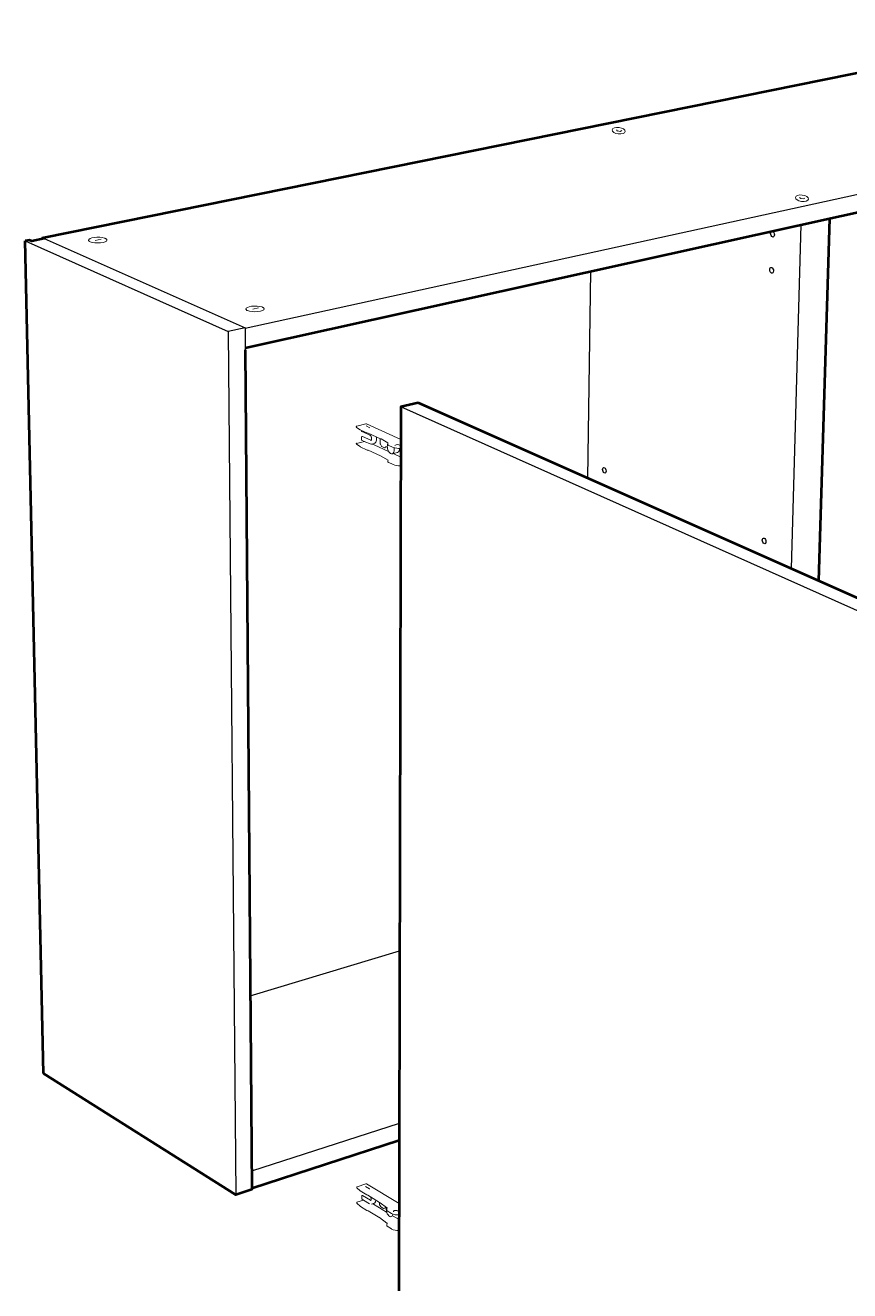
# Model space of a CAD drawing. Header units: inches. Extents: x 0.5 to 7.8, y 1 to 11.1.
# Drawn here: x 0.556 to 2.955, y 7.443 to 11.122 of the extents above; entities that cross this region are included whole.
import ezdxf

# ---------------------------------------------------------------- set-up
doc = ezdxf.new("R2010")
doc.units = ezdxf.units.IN
doc.header["$MEASUREMENT"] = 0
doc.layers.add('PDF_Geometry', color=7, linetype='Continuous')

msp = doc.modelspace()

# ---------------------------------------------------------------- linework, layer by layer
at = {"layer": 'PDF_Geometry', "lineweight": 53}
for points in [[(3.6662, 11.1217), (0.6053, 10.5026), (0.6054, 10.5005)], [(1.196, 10.1844), (4.2937, 10.869)], [(2.8652, 9.5061), (2.8967, 10.5603)], [(0.5682, 10.4974), (0.5561, 10.495)], [(0.6088, 8.0742), (0.5561, 10.495)], [(0.6112, 10.5017), (0.575, 10.4944), (0.5682, 10.4974)], [(1.1961, 10.1778), (1.2148, 7.7367), (1.1685, 7.7216), (0.6088, 8.0742)], [(1.6988, 10.024), (1.649, 10.0123), (1.6429, 7.4425)], [(3.2092, 9.3533), (1.6988, 10.0239)], [(1.6439, 7.8792), (1.2148, 7.7393)]]:
    msp.add_lwpolyline(points, dxfattribs=at)
at = {"layer": 'PDF_Geometry', "lineweight": 25}
for points in [[(1.1956, 10.241), (4.2966, 10.9188)], [(2.8967, 10.5603), (2.8122, 10.5416)], [(2.8122, 10.5416), (2.7842, 9.542)], [(0.5561, 10.495), (1.1464, 10.2313)], [(0.6053, 10.5026), (0.6085, 10.5012)], [(0.6112, 10.5017), (1.1956, 10.242), (1.1961, 10.1778)], [(2.2007, 10.4065), (2.192, 9.8049)], [(1.1956, 10.242), (1.1464, 10.2313)], [(1.1464, 10.2313), (1.1685, 7.7216)], [(3.056, 6.5542), (3.1577, 9.3389), (1.649, 10.0123)], [(1.2105, 8.2999), (1.6453, 8.4311)], [(1.6441, 7.929), (1.2144, 7.7898)]]:
    msp.add_lwpolyline(points, dxfattribs=at)
at = {"layer": 'PDF_Geometry', "lineweight": 18}
for points in [[(2.2796, 10.8143), (2.2762, 10.8176)], [(2.2873, 10.8133), (2.2796, 10.8144)], [(2.2914, 10.8155), (2.2873, 10.8133)], [(2.8125, 10.6179), (2.8092, 10.6211)], [(2.8203, 10.6168), (2.8125, 10.6179)], [(2.8244, 10.619), (2.8203, 10.6168)], [(0.7448, 10.4922), (0.7434, 10.4929), (0.7424, 10.4935), (0.7416, 10.4943), (0.7409, 10.4951), (0.7405, 10.4958), (0.7404, 10.4966)], [(0.7404, 10.4966), (0.7404, 10.4956)], [(0.7599, 10.4962), (0.7773, 10.4999)], [(0.7867, 10.5029), (0.7869, 10.5029), (0.7872, 10.5029), (0.7873, 10.5029), (0.7875, 10.5029), (0.7877, 10.5029), (0.7879, 10.5029)], [(0.7936, 10.498), (0.7932, 10.4988), (0.7925, 10.4997), (0.7918, 10.5004), (0.7909, 10.501), (0.7899, 10.5017), (0.7887, 10.5022), (0.7879, 10.5025), (0.7879, 10.5029)], [(0.7879, 10.5021), (0.7879, 10.5025)], [(0.7938, 10.497), (0.7938, 10.4961)], [(1.2444, 10.3028), (1.2446, 10.3028), (1.2449, 10.3028), (1.2451, 10.3028), (1.2453, 10.3028), (1.2455, 10.3028), (1.2457, 10.3028)], [(1.2513, 10.2979), (1.251, 10.2987), (1.2503, 10.2996), (1.2495, 10.3003), (1.2487, 10.3009), (1.2477, 10.3015), (1.2464, 10.3021), (1.2457, 10.3024), (1.2457, 10.3028)], [(1.2457, 10.302), (1.2457, 10.3024)], [(1.2025, 10.2921), (1.2012, 10.2928), (1.2002, 10.2934), (1.1993, 10.2942), (1.1987, 10.2949), (1.1983, 10.2957), (1.1982, 10.2964)], [(1.1982, 10.2964), (1.1982, 10.2955)], [(1.2177, 10.2961), (1.235, 10.2998)], [(1.2515, 10.2969), (1.2515, 10.296)], [(1.52, 9.9565), (1.52, 9.9564), (1.5199, 9.9564), (1.5198, 9.9564), (1.5198, 9.9564), (1.5197, 9.9564), (1.5196, 9.9564), (1.5196, 9.9562), (1.5195, 9.9562), (1.5195, 9.9562), (1.5194, 9.9561), (1.5194, 9.956), (1.5193, 9.956), (1.5193, 9.9559), (1.5193, 9.9558), (1.5193, 9.9557), (1.5193, 9.9556), (1.5193, 9.9555), (1.5194, 9.9554)], [(1.5193, 9.953), (1.5193, 9.9528), (1.5194, 9.9527), (1.5194, 9.9554)], [(1.5194, 9.9554), (1.5195, 9.9558), (1.5196, 9.9562), (1.5199, 9.9563), (1.5203, 9.9564), (1.5202, 9.9565), (1.52, 9.9565)], [(1.5195, 9.9527), (1.5194, 9.9527)], [(1.5303, 9.9458), (1.5195, 9.9527)], [(1.5203, 9.9564), (1.5473, 9.9628)], [(1.5348, 9.9413), (1.5348, 9.9437), (1.5303, 9.9458)], [(1.5538, 9.9362), (1.5503, 9.9366), (1.5348, 9.9437)], [(1.535, 9.9436), (1.535, 9.9411), (1.5348, 9.9412), (1.5348, 9.9413)], [(1.5348, 9.9413), (1.5348, 9.9412), (1.5348, 9.9411), (1.5348, 9.941), (1.5348, 9.941), (1.5349, 9.941), (1.5349, 9.9409), (1.5349, 9.9408), (1.535, 9.9408), (1.535, 9.9407), (1.5351, 9.9407), (1.5351, 9.9406), (1.5352, 9.9406), (1.5352, 9.9405), (1.5353, 9.9405), (1.5354, 9.9405), (1.5351, 9.9408), (1.535, 9.9411)], [(1.5615, 9.9142), (1.5623, 9.9147), (1.5629, 9.9156), (1.5634, 9.9166), (1.5637, 9.9178), (1.5639, 9.9191), (1.5639, 9.9207), (1.5637, 9.9222), (1.5634, 9.9238), (1.5629, 9.9252), (1.5623, 9.9266), (1.5615, 9.9278), (1.5607, 9.9289), (1.5598, 9.9297), (1.5356, 9.9406)], [(1.5488, 9.9627), (1.5486, 9.9628), (1.5483, 9.9629), (1.5481, 9.9629), (1.5477, 9.9629), (1.5474, 9.9629), (1.547, 9.9629), (1.5472, 9.9629), (1.5473, 9.9628)], [(1.5473, 9.9628), (1.548, 9.9628), (1.5488, 9.9627)], [(1.5478, 9.9568), (1.5584, 9.9514)], [(1.6488, 9.9173), (1.5488, 9.9627)], [(1.5896, 9.9198), (1.5538, 9.9361)], [(1.5193, 9.9063), (1.5194, 9.9063)], [(1.5193, 9.9062), (1.5193, 9.9063)], [(1.5193, 9.9038), (1.5193, 9.9037), (1.5193, 9.9036), (1.5193, 9.9035), (1.5194, 9.9035), (1.5194, 9.9034), (1.5194, 9.9033), (1.5195, 9.9033), (1.5195, 9.9032), (1.5195, 9.9031), (1.5196, 9.9031), (1.5196, 9.903), (1.5197, 9.903), (1.5198, 9.903), (1.5198, 9.9029), (1.5195, 9.9032), (1.5194, 9.9036)], [(1.5193, 9.9038), (1.5193, 9.9037), (1.5194, 9.9036)], [(1.5194, 9.9063), (1.5194, 9.9062), (1.5195, 9.9062), (1.5427, 9.9117)], [(1.5194, 9.9036), (1.5194, 9.9063)], [(1.5306, 9.8959), (1.5304, 9.8962), (1.5303, 9.8966), (1.5194, 9.9036)], [(1.5348, 9.9156), (1.5348, 9.9253), (1.5348, 9.9254), (1.5348, 9.9255), (1.5348, 9.9256), (1.5349, 9.9256), (1.5349, 9.9257), (1.5349, 9.9257), (1.535, 9.9257), (1.535, 9.9258), (1.5351, 9.926), (1.5352, 9.926), (1.5352, 9.926), (1.5353, 9.926), (1.5353, 9.9261), (1.5354, 9.9261), (1.5355, 9.9261), (1.5356, 9.9261)], [(1.535, 9.9251), (1.5348, 9.9252), (1.5348, 9.9253)], [(1.5426, 9.9118), (1.535, 9.9153), (1.5348, 9.9154), (1.5348, 9.9156)], [(1.5355, 9.9261), (1.5356, 9.9261), (1.5357, 9.9261), (1.5354, 9.9259), (1.5351, 9.9256), (1.535, 9.9251)], [(1.5356, 9.9261), (1.5371, 9.9265), (1.5372, 9.9265), (1.5372, 9.9265), (1.5373, 9.9265), (1.5374, 9.9265), (1.5375, 9.9265), (1.5376, 9.9265)], [(1.5372, 9.9265), (1.5357, 9.9261)], [(1.5376, 9.9265), (1.5374, 9.9265), (1.5372, 9.9265), (1.5372, 9.9265), (1.5371, 9.9265)], [(1.5616, 9.9156), (1.5614, 9.9156), (1.5611, 9.9156), (1.5372, 9.9265)], [(1.5425, 9.9118), (1.5629, 9.9034)], [(1.5592, 9.9295), (1.559, 9.9298), (1.5589, 9.9303)], [(1.5622, 9.9154), (1.5621, 9.9153), (1.5617, 9.9151), (1.5614, 9.915), (1.5609, 9.915), (1.5603, 9.915)], [(1.5621, 9.9154), (1.5616, 9.9155), (1.5611, 9.9156)], [(1.5633, 9.9038), (1.571, 9.9056)], [(1.5658, 9.9043), (1.5711, 9.9019)], [(1.5711, 9.9019), (1.6133, 9.8826)], [(1.589, 9.9201), (1.589, 9.9055)], [(1.5897, 9.9024), (1.5894, 9.9034), (1.5891, 9.9044), (1.589, 9.9054)], [(1.5913, 9.9189), (1.5896, 9.9198)], [(1.5902, 9.9021), (1.5921, 9.8981), (1.5927, 9.8975), (1.5931, 9.8971), (1.6015, 9.8935)], [(1.6096, 9.8951), (1.6095, 9.8971), (1.6096, 9.899), (1.6099, 9.9009), (1.6102, 9.9026), (1.6107, 9.9042), (1.6114, 9.9056), (1.6114, 9.9077), (1.5914, 9.9189)], [(1.6114, 9.9056), (1.6116, 9.9058), (1.6117, 9.9062)], [(1.6121, 9.9073), (1.6121, 9.9073), (1.612, 9.9073)], [(1.5307, 9.8959), (1.5306, 9.8959)], [(1.5506, 9.8868), (1.5306, 9.8959)], [(1.5507, 9.8868), (1.5506, 9.8868)], [(1.5541, 9.8862), (1.5507, 9.8868)], [(1.5541, 9.8862), (1.5541, 9.8862)], [(1.5898, 9.8698), (1.5541, 9.8862)], [(1.5898, 9.8698), (1.612, 9.8574), (1.6113, 9.8554)], [(1.6031, 9.8938), (1.6026, 9.8935), (1.602, 9.8933), (1.6015, 9.8935)], [(1.6015, 9.8935), (1.603, 9.8937)], [(1.603, 9.8937), (1.603, 9.8938), (1.6031, 9.8938)], [(1.603, 9.8937), (1.603, 9.8937)], [(1.6032, 9.8939), (1.6031, 9.8938)], [(1.604, 9.8951), (1.6044, 9.8954), (1.6048, 9.8956)], [(1.6063, 9.896), (1.6048, 9.8956), (1.6052, 9.8956), (1.6057, 9.8955)], [(1.608, 9.8958), (1.6077, 9.8959), (1.6074, 9.896), (1.6071, 9.896), (1.6068, 9.8961), (1.6066, 9.896), (1.6063, 9.896), (1.6068, 9.896), (1.6072, 9.8959)], [(1.6096, 9.8948), (1.6072, 9.8959), (1.6076, 9.8959), (1.608, 9.8958)], [(1.6091, 9.8939), (1.6097, 9.894)], [(1.6097, 9.8938), (1.6094, 9.8938), (1.6091, 9.8939)], [(1.6268, 9.8765), (1.6487, 9.8665)], [(1.6113, 9.8525), (1.6113, 9.8552), (1.6113, 9.8553), (1.6113, 9.8554)], [(1.6124, 9.8513), (1.6117, 9.8517), (1.6114, 9.8521), (1.6113, 9.8525)], [(1.6121, 9.8578), (1.612, 9.8579), (1.6119, 9.8579)], [(1.6128, 9.8507), (1.6125, 9.851), (1.6124, 9.8513)], [(1.5205, 7.744), (1.5206, 7.7444), (1.5207, 7.7447), (1.521, 7.7448), (1.5213, 7.745), (1.5212, 7.745), (1.5211, 7.745)], [(1.5211, 7.745), (1.521, 7.745), (1.5209, 7.745), (1.5209, 7.745), (1.5208, 7.745), (1.5207, 7.745), (1.5207, 7.7448), (1.5206, 7.7448), (1.5206, 7.7448), (1.5206, 7.7447), (1.5206, 7.7446), (1.5205, 7.7446), (1.5205, 7.7445), (1.5205, 7.7444), (1.5205, 7.7443), (1.5205, 7.7442), (1.5205, 7.7441), (1.5206, 7.744)], [(1.5205, 7.7419), (1.5205, 7.7418), (1.5205, 7.7416), (1.5205, 7.744)], [(1.5206, 7.7416), (1.5205, 7.7416), (1.5205, 7.7416)], [(1.5308, 7.7326), (1.5206, 7.7416)], [(1.5213, 7.745), (1.547, 7.7536)], [(1.5607, 7.7158), (1.5532, 7.7203), (1.5499, 7.721), (1.5308, 7.7326)], [(1.5588, 7.7385), (1.5583, 7.7387), (1.5578, 7.7386), (1.5462, 7.7458)], [(1.5489, 7.7534), (1.5487, 7.7534), (1.5484, 7.7536), (1.5481, 7.7536), (1.5477, 7.7537), (1.5474, 7.7537), (1.5471, 7.7536), (1.5467, 7.7536), (1.5469, 7.7536), (1.547, 7.7536)], [(1.547, 7.7536), (1.5476, 7.7536), (1.5483, 7.7536), (1.5489, 7.7534)], [(1.6436, 7.6956), (1.5489, 7.7534)], [(1.5204, 7.6973), (1.5204, 7.6973), (1.5204, 7.6972), (1.5205, 7.6971), (1.5205, 7.697), (1.5205, 7.6969), (1.5206, 7.6969), (1.5206, 7.6968), (1.5207, 7.6968), (1.5207, 7.6967), (1.5206, 7.6969), (1.5205, 7.6972)], [(1.5205, 7.6996), (1.5206, 7.6995), (1.5405, 7.7062)], [(1.5205, 7.6996), (1.5206, 7.6996)], [(1.5205, 7.6972), (1.5205, 7.6996)], [(1.5205, 7.6996), (1.5205, 7.6996)], [(1.5205, 7.6973), (1.5205, 7.6973), (1.5206, 7.6972)], [(1.531, 7.6876), (1.5207, 7.6967)], [(1.5352, 7.7096), (1.5352, 7.7184), (1.5352, 7.7185), (1.5352, 7.7186), (1.5352, 7.7187), (1.5353, 7.7187), (1.5353, 7.7188), (1.5353, 7.7189), (1.5354, 7.7189), (1.5354, 7.719), (1.5355, 7.719), (1.5355, 7.7191), (1.5355, 7.7191), (1.5355, 7.7192), (1.5356, 7.7192), (1.5357, 7.7192), (1.5357, 7.7193)], [(1.5354, 7.7181), (1.5352, 7.7182), (1.5352, 7.7184)], [(1.5403, 7.7062), (1.5354, 7.7093), (1.5352, 7.7094), (1.5352, 7.7096)], [(1.5357, 7.7192), (1.5359, 7.7192), (1.536, 7.7192), (1.5357, 7.719), (1.5355, 7.7186), (1.5354, 7.7182)], [(1.5357, 7.7192), (1.5372, 7.7197), (1.5373, 7.7197), (1.5374, 7.7197), (1.5375, 7.7197), (1.5376, 7.7197), (1.5377, 7.7197), (1.5378, 7.7197), (1.5379, 7.7197), (1.5379, 7.7197), (1.538, 7.7197)], [(1.5375, 7.7196), (1.536, 7.7192)], [(1.538, 7.7196), (1.5378, 7.7197), (1.5375, 7.7196), (1.5373, 7.7197), (1.5373, 7.7197)], [(1.5608, 7.7057), (1.5605, 7.7058), (1.5603, 7.7058), (1.5375, 7.7196)], [(1.5403, 7.7062), (1.558, 7.6953)], [(1.5616, 7.7052), (1.5609, 7.7054), (1.5603, 7.7058)], [(1.5872, 7.6994), (1.5607, 7.7158)], [(1.5619, 7.7056), (1.5621, 7.7057), (1.5623, 7.7062), (1.5624, 7.7067), (1.5626, 7.7073), (1.5627, 7.7081), (1.5627, 7.7091), (1.5626, 7.7101), (1.5624, 7.7112), (1.5623, 7.712), (1.562, 7.7127), (1.5618, 7.7134), (1.5614, 7.7142), (1.5611, 7.7148), (1.5608, 7.7155), (1.5607, 7.7158)], [(1.5608, 7.7057), (1.5611, 7.7055), (1.5615, 7.7054), (1.5617, 7.7053)], [(1.561, 7.7048), (1.5613, 7.705), (1.5616, 7.7052), (1.5618, 7.7055), (1.5619, 7.7056)], [(1.5637, 7.6944), (1.571, 7.6967)], [(1.5677, 7.6956), (1.5697, 7.6944)], [(1.6074, 7.6712), (1.5697, 7.6944), (1.5696, 7.6953), (1.5694, 7.6962)], [(1.571, 7.6967), (1.572, 7.6972), (1.573, 7.6979), (1.5738, 7.6989), (1.5745, 7.7), (1.575, 7.7013), (1.5755, 7.7028), (1.5758, 7.7045), (1.5759, 7.7063)], [(1.5867, 7.6997), (1.5867, 7.6946)], [(1.5874, 7.6916), (1.587, 7.6926), (1.5868, 7.6936), (1.5867, 7.6946)], [(1.5889, 7.6982), (1.5872, 7.6994)], [(1.5893, 7.688), (1.5874, 7.6916)], [(1.607, 7.6846), (1.5889, 7.6982)], [(1.5311, 7.6876), (1.531, 7.6876)], [(1.5501, 7.6759), (1.5311, 7.6876)], [(1.5502, 7.6759), (1.5501, 7.6759)], [(1.5502, 7.6759), (1.5535, 7.6752), (1.5534, 7.6752)], [(1.5535, 7.6752), (1.5875, 7.6543), (1.5874, 7.6543)], [(1.5874, 7.6543), (1.5873, 7.6545), (1.5872, 7.6549)], [(1.6087, 7.6383), (1.6085, 7.6385), (1.6084, 7.6387), (1.5872, 7.6549)], [(1.5893, 7.688), (1.5897, 7.6873), (1.5901, 7.6868), (1.5907, 7.6863), (1.5985, 7.6815)], [(1.5985, 7.6815), (1.6, 7.6821)], [(1.5999, 7.6821), (1.6002, 7.6821), (1.6005, 7.6821)], [(1.6003, 7.6819), (1.6001, 7.682), (1.6, 7.6821)], [(1.6006, 7.6822), (1.6001, 7.6817)], [(1.601, 7.6826), (1.6012, 7.6828), (1.6015, 7.6829)], [(1.6015, 7.6829), (1.6019, 7.6829), (1.6026, 7.6827)], [(1.6026, 7.6827), (1.604, 7.6832)], [(1.6029, 7.6834), (1.6034, 7.6834), (1.604, 7.6832)], [(1.604, 7.6832), (1.6045, 7.6833), (1.6049, 7.6831)], [(1.6049, 7.6831), (1.6064, 7.6823), (1.6066, 7.6835), (1.607, 7.6846)], [(1.6059, 7.6806), (1.6063, 7.6808)], [(1.6062, 7.6805), (1.606, 7.6806), (1.6059, 7.6806)], [(1.6085, 7.6834), (1.607, 7.6846)], [(1.6089, 7.683), (1.6087, 7.6832), (1.6085, 7.6834)], [(1.6263, 7.6596), (1.6435, 7.6491)], [(1.6273, 7.6719), (1.6271, 7.6725), (1.6272, 7.6732), (1.6275, 7.6737), (1.6282, 7.6744), (1.629, 7.6749), (1.6301, 7.6754)], [(1.6271, 7.6727), (1.6271, 7.6717)], [(1.636, 7.6629), (1.6357, 7.6628), (1.6354, 7.6627)], [(1.6087, 7.6383), (1.6088, 7.6382), (1.6079, 7.6345)], [(1.6079, 7.6317), (1.6079, 7.6342), (1.6079, 7.6343), (1.6079, 7.6345)], [(1.6089, 7.6303), (1.6084, 7.6307), (1.608, 7.6313), (1.6079, 7.6317)], [(1.6089, 7.6383), (1.6087, 7.6385), (1.6085, 7.6387)], [(1.6092, 7.6397), (1.6088, 7.6382)], [(1.6092, 7.6298), (1.609, 7.63), (1.6089, 7.6303)]]:
    msp.add_lwpolyline(points, dxfattribs=at)
for points in [[(1.6488, 9.8912), (1.6476, 9.8912, -0.094588), (1.6262, 9.8946), (1.6124, 9.9009), (1.6118, 9.9012), (1.6115, 9.9016), (1.6114, 9.9021), (1.6114, 9.9047), (1.6114, 9.9048), (1.6114, 9.9049), (1.6114, 9.905), (1.6114, 9.9051), (1.6115, 9.9052)], [(1.6314, 9.9, -0.293951), (1.6469, 9.9003), (1.6469, 9.8992)], [(1.6236, 9.8757), (1.639, 9.8794, 0.317063), (1.6451, 9.8912)], [(1.6124, 9.8514), (1.6261, 9.8451), (1.6262, 9.8446), (1.6265, 9.8444, 0.095097), (1.6474, 9.841), (1.6487, 9.841)], [(1.6435, 7.6627), (1.6423, 7.6627, -0.133216), (1.622, 7.667), (1.609, 7.675), (1.6085, 7.6755), (1.6081, 7.6759), (1.608, 7.6764), (1.608, 7.6789), (1.608, 7.6789), (1.608, 7.6791), (1.608, 7.6791), (1.608, 7.6792), (1.608, 7.6793), (1.6093, 7.6845), (1.6093, 7.6846)], [(1.6092, 7.6298), (1.6219, 7.6222), (1.622, 7.6219), (1.6222, 7.6217, 0.139534), (1.6423, 7.6175), (1.6434, 7.6175)]]:
    msp.add_lwpolyline(points, format="xyb", dxfattribs=at)
at = {"layer": 'PDF_Geometry', "lineweight": 25}
for centre, major_axis, ratio, start_param, end_param in [((2.7302, 10.5145), (-0.00181, 0.00844), 0.611299, 1.198504, 7.481689), ((2.7275, 10.4095), (-0.0019, 0.00835), 0.617274, 1.173463, 7.456648), ((2.2408, 9.8278), (-0.00198, 0.00794), 0.583722, 1.143393229738708, 7.426578536918295), ((2.7058, 9.6227), (-0.00217, 0.0082), 0.596417, 1.129316, 7.412501)]:
    msp.add_ellipse(centre, major_axis=major_axis, ratio=ratio, start_param=start_param, end_param=end_param, dxfattribs=at)
at = {"layer": 'PDF_Geometry', "lineweight": 18}
for centre, major_axis, ratio, start_param, end_param in [((0.7675, 10.4968), (-0.0271, 0), 0.319702, 3.92239, 6.314986), ((0.7667, 10.497), (0.027, 0.0001), 0.301892, 3.763492, 6.278227), ((1.2252, 10.2967), (-0.0271, 0), 0.318467, 3.923657, 6.31829), ((1.2246, 10.2968), (0.0269, 0.0001), 0.300361, 3.749497, 6.280398), ((1.5692, 9.921), (-0.0014, 0.0155), 0.54847, 3.188338, 4.964619), ((1.6196, 9.8925), (-0.004, 0.0168), 0.55075, 1.289864, 4.641326), ((1.6158, 7.6734), (-0.0051, 0.0156), 0.525049, 0.807315, 4.013211), ((1.6347, 7.673), (-0.00697, 0.00018), 0.434757, 3.163736, 5.449938)]:
    msp.add_ellipse(centre, major_axis=major_axis, ratio=ratio, start_param=start_param, end_param=end_param, dxfattribs=at)
for points in [[(2.2639, 10.8177), (2.2633, 10.8125), (2.2712, 10.8072), (2.2816, 10.8059)], [(2.2839, 10.8247), (2.2735, 10.826), (2.2645, 10.8229), (2.2639, 10.8177)], [(2.3016, 10.8129), (2.3023, 10.8182), (2.2943, 10.8234), (2.2839, 10.8247)], [(2.2691, 10.8106), (2.2691, 10.8106), (2.2691, 10.8105), (2.2691, 10.8105)], [(2.2816, 10.8059), (2.292, 10.8046), (2.301, 10.8078), (2.3016, 10.8129)], [(2.7968, 10.6212), (2.7962, 10.616), (2.8041, 10.6108), (2.8145, 10.6095)], [(2.8169, 10.6282), (2.8065, 10.6295), (2.7975, 10.6264), (2.7968, 10.6212)], [(2.802, 10.6142), (2.802, 10.6141), (2.8021, 10.6141), (2.8021, 10.614)], [(2.8145, 10.6095), (2.8249, 10.6082), (2.8339, 10.6113), (2.8346, 10.6165)], [(2.8346, 10.6165), (2.8352, 10.6217), (2.8273, 10.6269), (2.8169, 10.6282)]]:
    msp.add_open_spline(points, degree=3, dxfattribs=at)

doc.saveas('drawing.dxf')
